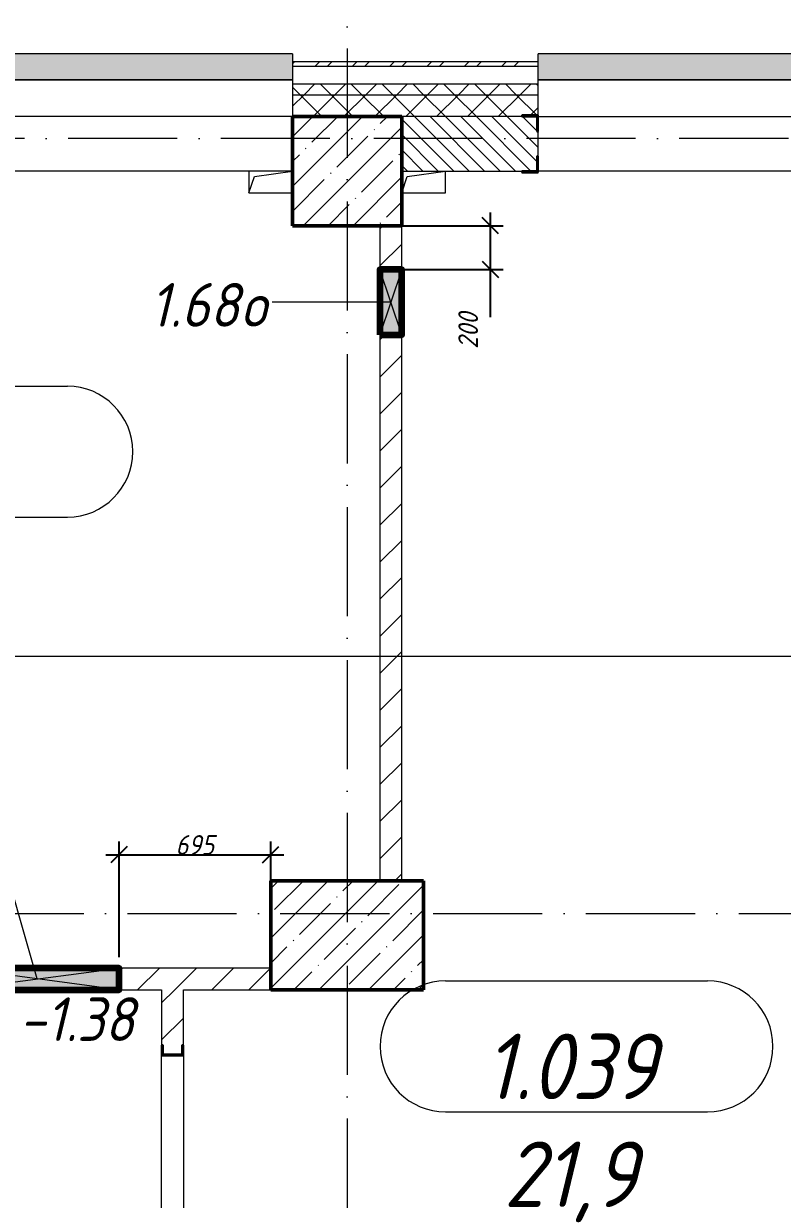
# Model space of a CAD drawing. Header units: millimetres. Extents: x -356862 to 418287, y 0 to 839748.
# Drawn here: x -94848 to -91371, y 539737 to 545123 of the extents above; entities that cross this region are included whole.
import ezdxf

# ---------------------------------------------------------------- set-up
doc = ezdxf.new("R2010")
doc.units = ezdxf.units.MM
doc.linetypes.add('50_200_ШТРИХ_1Т_ш5_п1_п1_', pattern=[700, 500, -100, 0, -100])
for name, color, linetype, lineweight in [('9.7) Заделка 956 шт', 6, 'Continuous', 158), ('A-____-____-DIMS', 7, 'Continuous', 9), ('A-DETL-GENF-OTLN', 7, 'Continuous', 9), ('A-GENM-____-IDEN', 7, 'Continuous', 9), ('A-GENM-____-MCUT', 7, 'Continuous', 25), ('A-GENM-____-OTLN', 7, 'Continuous', 9), ('A-GENM-____-OTLN-1', 7, 'Continuous', 25), ('A-GLAZ-____-IDEN', 7, 'Continuous', 9), ('A-GLAZ-____-OTLN', 7, 'Continuous', 9), ('A-WALL-____-MCUT', 7, 'Continuous', 13), ('A-WALL-____-MCUT-1', 7, 'Continuous', 9), ('A-WALL-____-OTLN', 7, 'Continuous', 9), ('A-WALL-____-PATT-1', 7, 'Continuous', 9), ('A-WALL-FNSH-MCUT-1', 7, 'Continuous', 9), ('I-WALL-____-OTLN', 7, 'Continuous', 9), ('S-COLS-____-MCUT', 7, 'Continuous', 50), ('S-COLS-____-OTLN', 7, 'Continuous', 9), ('S-GRID-____-OTLN-1', 7, '50_200_ШТРИХ_1Т_ш5_п1_п1_', 9)]:
    doc.layers.add(name, color=color, linetype=linetype, lineweight=lineweight)
for name, color, linetype, lineweight, true_color in [('A-AREA-IDEN-1', 7, 'Continuous', 9, 0x000000), ('A-GLAZ-____-OTLN-1', 7, 'Continuous', 9, 0xc0c0c0), ('G-____-____-SYMB-1', 9, 'Continuous', 9, 0x808080)]:
    doc.layers.add(name, color=color, linetype=linetype, lineweight=lineweight, true_color=true_color)
doc.styles.add('ISOCPEUR_I', font='isocpeui.ttf', dxfattribs={"width": 0.9, "height": 2.5})
doc.styles.add('ISOCPEUR_I_11', font='isocpeui.ttf', dxfattribs={"width": 0.9, "height": 200})
doc.styles.add('ISOCPEUR_I_7', font='isocpeui.ttf', dxfattribs={"width": 0.9, "height": 90})
doc.dimstyles.new('ISO-1_8_0_9К_СРЕДНИЙ_Кладочные_1', dxfattribs={"dimscale": 304.8, "dimtxt": 89.638306, "dimasz": 0.246063, "dimexe": 0.19685, "dimexo": 0, "dimgap": 0, "dimtad": 1, "dimdec": 3, "dimrnd": 0.001, "dimdsep": 46, "dimtxsty": 'ISOCPEUR_I_7', "dimblk1": 'OBLIQUE', "dimblk2": 'OBLIQUE', "dimsah": 1, "dimcen": 0.09, "dimdle": 0.19685, "dimazin": 0, "dimtfac": 1, "dimtdec": 4, "dimtix": 1, "dimtmove": 0, "dimatfit": 3, "dimfxl": 1, "dimtvp": 1, "dimtolj": 1, "dimtzin": 0, "dimarcsym": 2})
doc.dimstyles.new('ISO-1_8_0_9К_СРЕДНИЙ_Кладочные_2', dxfattribs={"dimscale": 304.8, "dimtxt": 89.638306, "dimasz": 0.246063, "dimexe": 0.19685, "dimexo": 0, "dimgap": 0, "dimtad": 1, "dimdec": 3, "dimrnd": 0.001, "dimdsep": 46, "dimtxsty": 'ISOCPEUR_I_7', "dimblk1": 'OBLIQUE', "dimblk2": 'OBLIQUE', "dimsah": 1, "dimcen": 0.09, "dimdle": 0.19685, "dimazin": 0, "dimtfac": 1, "dimtdec": 4, "dimtix": 1, "dimtmove": 1, "dimatfit": 3, "dimfxl": 1, "dimtvp": 1, "dimtolj": 1, "dimtzin": 0, "dimarcsym": 2})
pattern_1 = [(45, (-176515.07, 459015.94), (-84.85281, 84.85281), [])]
pattern_2 = [(45, (-176515.07, 459015.94), (-70.71068, 70.71068), []), (135, (-176515.07, 459015.94), (-70.71068, -70.71068), [])]

# ---------------------------------------------------------------- blocks, each defined once
blk = doc.blocks.new('BSC_Колонна _Прямоугольная - 500х500-V45-АР1_План отверстий 1 этажа в осях 1-64_Ю-ЯЯ')
at = {"layer": 'S-COLS-____-OTLN'}
h = blk.add_hatch(dxfattribs=at)
h.set_pattern_fill('FP_52', color=256, style=0, pattern_type=2)
h.set_pattern_definition([(45, (-83150, -85431.04), (-114.04925, 114.04925), []), (45, (-83035.95, -85431.04), (-114.04925, 114.04925), [201.613, -40.323, 3.353, -36.97])])
h.paths.add_polyline_path([(-250, -250), (250, -250), (250, 250), (-250, 250)], flags=0)
at = {"layer": 'S-COLS-____-MCUT'}
for p, q in [((250, 250), (-250, 250)), ((-250, 250), (-250, -250)), ((250, -250), (250, 250)), ((-250, -250), (250, -250))]:
    blk.add_line(p, q, dxfattribs=at)
blk = doc.blocks.new('BSC_Колонна _Прямоугольная - 500х700-V164-АР1_План отверстий 1 этажа в осях 1-64_Ю-ЯЯ')
at = {"layer": 'S-COLS-____-OTLN'}
h = blk.add_hatch(dxfattribs=at)
h.set_pattern_fill('FP_176', color=256, style=0, pattern_type=2)
h.set_pattern_definition([(315, (-81931.04, 83150), (114.04925, 114.04925), []), (315, (-81931.04, 83035.95), (114.04925, 114.04925), [201.613, -40.323, 3.353, -36.97])])
h.paths.add_polyline_path([(-250, -350), (250, -350), (250, 350), (-250, 350)], flags=0)
at = {"layer": 'S-COLS-____-MCUT'}
for p, q in [((250, 350), (-250, 350)), ((-250, 350), (-250, -350)), ((250, -350), (250, 350)), ((-250, -350), (250, -350))]:
    blk.add_line(p, q, dxfattribs=at)
blk = doc.blocks.new('Фахверк_СКБ_Уголок - 250_2700-27497298-АР1_План отверстий 1 этажа в осях 1-64_Ю-ЯЯ')
at = {"layer": 'A-GENM-____-MCUT'}
for p, q in [((200, 181), (125, 181)), ((125, 181), (125, 106)), ((131, 106), (131, 175)), ((131, 175), (200, 175)), ((200, 175), (200, 181)), ((125, 106), (131, 106)), ((131, -6), (125, -6)), ((125, -6), (125, -81)), ((131, -75), (131, -6)), ((125, -81), (200, -81)), ((200, -75), (131, -75)), ((200, -81), (200, -75))]:
    blk.add_line(p, q, dxfattribs=at)
blk = doc.blocks.new('154_Стойка_СКБ_Швеллер - СМ-2230_100-28215779-АР1_План отверстий 1 этажа в осях 1-64_Ю-ЯЯ')
at = {"layer": 'A-GENM-____-MCUT'}
for p, q in [((171, 50), (125, 50)), ((125, 50), (125, -50)), ((129.5, 42.4), (171, 42.4)), ((129.5, -42.4), (129.5, 42.4)), ((171, 42.4), (171, 50)), ((125, -50), (171, -50)), ((171, -42.4), (129.5, -42.4)), ((171, -50), (171, -42.4))]:
    blk.add_line(p, q, dxfattribs=at)
blk = doc.blocks.new('AR_Отверстие прямоугольное _в плите_ - AR_Отверстие прямоугольное _в плите_-V203-АР1_План отверстий 1 этажа в осях 1-64_Ю-ЯЯ')
at = {"layer": 'A-GENM-____-OTLN'}
for p, q in [((-100, -50), (-75, 25)), ((-75, 25), (100, 50)), ((100, -50), (100, 50)), ((-100, -50), (100, -50))]:
    blk.add_line(p, q, dxfattribs=at)
blk = doc.blocks.new('AR_Отверстие прямоугольное _в плите_ - AR_Отверстие прямоугольное _в плите_-30511731-АР1_План отверстий 1 этажа в осях 1-64_Ю-ЯЯ')
at = {"layer": 'A-GENM-____-OTLN'}
for p, q in [((-100, 50), (-100, -50)), ((-100, -50), (-75, 25)), ((-75, 25), (100, 50)), ((-100, -50), (100, -50))]:
    blk.add_line(p, q, dxfattribs=at)
blk = doc.blocks.new('Отлив_СКБ - Отлив витража_120_НВФ-31885689-АР1_План отверстий 1 этажа в осях 1-64_Ю-ЯЯ')
at = {"layer": 'A-GLAZ-____-OTLN-1'}
for points in [[(1800, 2), (1800, 120), (0, 120), (0, 2), (749.6, 2)], [(1800, 0), (1800, 2), (0, 2), (0, 0), (749.6, 0)]]:
    blk.add_hatch(color=256, dxfattribs=at).paths.add_polyline_path(points, flags=0)
at = {"layer": 'A-GLAZ-____-OTLN'}
for p, q in [((0, 83), (0, 120)), ((1800, 120), (0, 120)), ((1800, 120), (1800, 83)), ((0, 2), (1800, 2)), ((1800, 0), (0, 0))]:
    blk.add_line(p, q, dxfattribs=at)
blk = doc.blocks.new('AR_Отверстие прямоугольное _в стене_ - AR_Отверстие прямоугольное _в стене__ОВ-36708749-АР1_План отверстий 1 этажа в осях 1-64_Ю-ЯЯ')
at = {"layer": 'A-GLAZ-____-OTLN'}
blk.add_hatch(color=256, dxfattribs=at).paths.add_polyline_path([(-375, 50), (-375, -50), (375, -50), (375, 50)], flags=0)
at = {"layer": 'A-DETL-GENF-OTLN'}
for p, q in [((-375, -50), (-375, 50)), ((-375, 50), (375, 50)), ((375, 50), (-375, -50)), ((-375, 50), (375, -50)), ((375, 50), (-375, 50)), ((-375, 50), (-375, -50)), ((375, 50), (375, -50)), ((375, -50), (375, 50)), ((375, -50), (-375, -50)), ((-375, -50), (375, -50))]:
    blk.add_line(p, q, dxfattribs=at)
blk = doc.blocks.new('AR_Отверстие прямоугольное _в стене__БезПР - AR_Отверстие прямоугольное _в стене__БезПР-36429075-АР1_План отверстий 1 этажа в осях 1-64_Ю-ЯЯ')
at = {"layer": 'A-GLAZ-____-OTLN'}
blk.add_hatch(color=256, dxfattribs=at).paths.add_polyline_path([(150, 50), (-150, 50), (-150, -50), (150, -50)], flags=0)
at = {"layer": 'A-DETL-GENF-OTLN'}
for p, q in [((-150, -50), (-150, 50)), ((-150, 50), (150, 50)), ((150, 50), (-150, -50)), ((-150, 50), (150, -50)), ((150, 50), (-150, 50)), ((-150, 50), (-150, -50)), ((150, 50), (150, -50)), ((150, -50), (150, 50)), ((150, -50), (-150, -50)), ((-150, -50), (150, -50))]:
    blk.add_line(p, q, dxfattribs=at)
at = {"layer": 'A-GLAZ-____-OTLN'}
blk.add_line((150, 50), (-150, 50), dxfattribs=at)
blk = doc.blocks.new('_Oblique')
at = {"color": 0, "linetype": 'ByBlock', "lineweight": -2}
blk.add_line((-0.5, -0.5), (0.5, 0.5), dxfattribs=at)
blk = doc.blocks.new('*D13610')
at = {"layer": 'A-____-____-DIMS', "color": 0, "lineweight": -2, "transparency": 16777216}
for p, q in [((-94410.1, 540847), (-94410.1, 541375.8)), ((-93715.1, 541197), (-93715.1, 541375.8)), ((-94470.1, 541315.8), (-93655.1, 541315.8))]:
    blk.add_line(p, q, dxfattribs=at)
at = {"layer": 'Defpoints', "color": 0, "transparency": 16777216}
for p in [(-93715.1, 541315.8), (-93715.1, 541197), (-94410.1, 540847)]:
    blk.add_point(p, dxfattribs=at)
at = {"layer": 'A-____-____-DIMS', "color": 0, "lineweight": -2, "transparency": 16777216, "xscale": 75, "yscale": 75, "zscale": 75, "rotation": 180}
blk.add_blockref('_Oblique', (-94410.1, 541315.8), dxfattribs=at)
at = {"layer": 'A-____-____-DIMS', "color": 0, "lineweight": -2, "transparency": 16777216, "xscale": 75, "yscale": 75, "zscale": 75}
blk.add_blockref('_Oblique', (-93715.1, 541315.8), dxfattribs=at)
at = {"layer": 'A-____-____-DIMS', "color": 0, "transparency": 16777216, "insert": (-94062.6, 541360.8), "char_height": 90, "width": 409.578, "attachment_point": 5, "style": 'ISOCPEUR_I_7'}
blk.add_mtext('\\A1;695', dxfattribs=at)
blk = doc.blocks.new('*D13657')
at = {"layer": 'A-____-____-DIMS', "color": 0, "lineweight": -2, "transparency": 16777216}
for p, q in [((-92709.7, 544256.6), (-92709.7, 543996.6)), ((-93115.1, 544196.6), (-92649.7, 544196.6)), ((-93115.1, 543996.6), (-92649.7, 543996.6)), ((-92709.7, 543996.6), (-92709.7, 543777.2))]:
    blk.add_line(p, q, dxfattribs=at)
at = {"layer": 'Defpoints', "color": 0, "transparency": 16777216}
for p in [(-93115.1, 544196.6), (-93115.1, 543996.6), (-92709.7, 543996.6)]:
    blk.add_point(p, dxfattribs=at)
at = {"layer": 'A-____-____-DIMS', "color": 0, "lineweight": -2, "transparency": 16777216, "xscale": 75, "yscale": 75, "zscale": 75}
for p, rotation in [((-92709.7, 544196.6), 90), ((-92709.7, 543996.6), 270)]:
    blk.add_blockref('_Oblique', p, dxfattribs=dict(at, rotation=rotation))
at = {"layer": 'A-____-____-DIMS', "color": 0, "transparency": 16777216, "insert": (-92855.8, 543632.5), "char_height": 90, "width": 409.578, "attachment_point": 1, "rotation": 90, "line_spacing_factor": 1.149209, "style": 'ISOCPEUR_I_7'}
blk.add_mtext('\\A1;200', dxfattribs=at)
blk = doc.blocks.new('AAR_СКБ_Марка_помещения_1_5 ммп - Номер _ Площадь-27962135-АИ_План этажа_Стены_1')
at = {"layer": 'A-AREA-IDEN-1'}
for p, q in [((-2.987, 3), (3.013, 3)), ((-2.987, 0), (3.013, 0))]:
    blk.add_line(p, q, dxfattribs=at)
for centre, start, end in [((-2.987, 1.5), 90, 270), ((3.013, 1.5), 270, 90)]:
    blk.add_arc(centre, 1.5, start, end, dxfattribs=at)

msp = doc.modelspace()

# ---------------------------------------------------------------- hatches: boundary and pattern name
at = {"layer": 'A-WALL-____-PATT-1'}
h = msp.add_hatch(dxfattribs=at)
h.set_pattern_fill('FP_3', color=256, style=0, pattern_type=2)
h.set_pattern_definition([(45, (-176515.07, 459015.94), (-85.53659, 85.53659), []), (45, (-176458.04, 459015.94), (-85.53659, 85.53659), [])])
h.paths.add_polyline_path([(-88155.4428, 544926.983), (-87505.0675, 544926.983), (-87505.0675, 544946.983), (-90690.0675, 544946.983), (-90690.0675, 544926.983), (-89039.1932, 544926.983)], flags=0)
h.paths.add_polyline_path([(-93615.0675, 544926.983), (-92490.0675, 544926.983), (-92490.0675, 544946.983), (-93615.0675, 544946.983)], flags=0)
h.paths.add_polyline_path([(-95415.0675, 544926.983), (-95415.0675, 544946.983), (-99465.0675, 544946.983), (-99465.0675, 544926.983), (-96992.9462, 544926.983)], flags=0)
h.paths.add_polyline_path([(-101411.6978, 544926.983), (-101265.0675, 544926.983), (-101265.0675, 544946.983), (-101780.0675, 544946.983), (-101780.0675, 544926.983)], flags=0)
h = msp.add_hatch(dxfattribs=at)
h.set_pattern_fill('FP_1', color=256, style=0, pattern_type=2)
h.set_pattern_definition(pattern_2)
h.paths.add_polyline_path([(-88155.4428, 544796.983), (-87505.0675, 544796.983), (-87505.0675, 544846.983), (-90690.0675, 544846.983), (-90690.0675, 544796.983), (-89039.1932, 544796.983)], flags=0)
h.paths.add_polyline_path([(-93615.0675, 544796.983), (-92490.0675, 544796.983), (-92490.0675, 544846.983), (-93615.0675, 544846.983)], flags=0)
h.paths.add_polyline_path([(-95415.0675, 544796.983), (-95415.0675, 544846.983), (-99465.0675, 544846.983), (-99465.0675, 544796.983), (-96992.9462, 544796.983)], flags=0)
h.paths.add_polyline_path([(-101780.0675, 544796.983), (-101265.0675, 544796.983), (-101265.0675, 544846.983), (-101780.0675, 544846.983)], flags=0)
h = msp.add_hatch(dxfattribs=at)
h.set_pattern_fill('FP_1', color=256, style=0, pattern_type=2)
h.set_pattern_definition(pattern_2)
h.paths.add_polyline_path([(-87505.0675, 544696.983), (-87505.0675, 544796.983), (-90690.0675, 544796.983), (-90690.0675, 544702.983), (-90615.0675, 544702.983), (-90615.0675, 544696.983), (-87765.0675, 544696.983)], flags=0)
h.paths.add_polyline_path([(-93115.0675, 544696.983), (-92565.0675, 544696.983), (-92565.0675, 544702.983), (-92490.0675, 544702.983), (-92490.0675, 544796.983), (-93615.0675, 544796.983), (-93615.0675, 544696.983), (-93457.9448, 544696.983)], flags=0)
h.paths.add_polyline_path([(-95490.0675, 544696.983), (-95490.0675, 544702.983), (-95415.0675, 544702.983), (-95415.0675, 544796.983), (-99465.0675, 544796.983), (-99465.0675, 544702.983), (-99390.0675, 544702.983), (-99390.0675, 544696.983), (-96992.9462, 544696.983)], flags=0)
h.paths.add_polyline_path([(-101411.6978, 544696.983), (-101265.0675, 544696.983), (-101265.0675, 544796.983), (-101780.0675, 544796.983), (-101780.0675, 544696.983), (-101765.0675, 544696.983)], flags=0)
h = msp.add_hatch(dxfattribs=at)
h.set_pattern_fill('FP_6', color=256, style=0, pattern_type=2)
h.set_pattern_definition([(135, (-176515.067, 459015.94), (-35.35534, -35.35534), [])])
h.paths.add_polyline_path([(-90615.0675, 544446.983), (-87765.0675, 544446.983), (-87765.0675, 544696.983), (-90684.0675, 544696.983), (-90684.0675, 544627.983), (-90690.0675, 544627.983), (-90690.0675, 544515.983), (-90684.0675, 544515.983), (-90684.0675, 544446.983)], flags=0)
h.paths.add_polyline_path([(-93115.0675, 544446.983), (-92496.0675, 544446.983), (-92496.0675, 544515.983), (-92490.0675, 544515.983), (-92490.0675, 544627.983), (-92496.0675, 544627.983), (-92496.0675, 544696.983), (-93115.0675, 544696.983), (-93115.0675, 544515.983)], flags=0)
h = msp.add_hatch(dxfattribs=at)
h.set_pattern_fill('FP_4', color=256, style=0, pattern_type=2)
h.set_pattern_definition(pattern_1)
h.paths.add_polyline_path([(-93215.0675, 541196.983), (-93115.0675, 541196.983), (-93115.0675, 543696.6355), (-93215.0675, 543696.6355), (-93215.0675, 542071.5607)], flags=0)
h.paths.add_polyline_path([(-93215.0675, 543996.6355), (-93115.0675, 543996.6355), (-93115.0675, 544196.6355), (-93215.0675, 544196.6355)], flags=0)
h = msp.add_hatch(dxfattribs=at)
h.set_pattern_fill('FP_4', color=256, style=0, pattern_type=2)
h.set_pattern_definition(pattern_1)
h.paths.add_polyline_path([(-93715.0675, 540696.983), (-93715.0675, 540796.983), (-94410.0675, 540796.983), (-94410.0675, 540696.983), (-94115.0675, 540696.983)], flags=0)
h.paths.add_polyline_path([(-97465.0675, 540696.983), (-97011.0675, 540696.983), (-97011.0675, 540704.583), (-96969.5675, 540704.583), (-96969.5675, 540789.383), (-97011.0675, 540789.383), (-97011.0675, 540796.983), (-97465.0675, 540796.983), (-97465.0675, 540704.583)], flags=0)
h.paths.add_polyline_path([(-98315.0675, 540696.983), (-98215.0675, 540696.983), (-98215.0675, 540796.983), (-98315.0675, 540796.983)], flags=0)
h.paths.add_polyline_path([(-95160.0675, 540696.983), (-95160.0675, 540796.983), (-95769.0675, 540796.983), (-95769.0675, 540789.383), (-95810.5675, 540789.383), (-95810.5675, 540704.583), (-95769.0675, 540704.583), (-95769.0675, 540696.983), (-95225.4455, 540696.983)], flags=0)
h = msp.add_hatch(dxfattribs=at)
h.set_pattern_fill('FP_4', color=256, style=0, pattern_type=2)
h.set_pattern_definition(pattern_1)
h.paths.add_polyline_path([(-94215.0675, 538876.983), (-94115.0675, 538876.983), (-94115.0675, 539076.983), (-94215.0675, 539076.983)], flags=0)
h.paths.add_polyline_path([(-94122.6675, 540401.483), (-94122.6675, 540442.983), (-94115.0675, 540442.983), (-94115.0675, 540696.983), (-94215.0675, 540696.983), (-94215.0675, 540442.983), (-94207.4675, 540442.983), (-94207.4675, 540401.483)], flags=0)

# ---------------------------------------------------------------- linework, layer by layer
at = {"layer": '9.7) Заделка 956 шт'}
for points in [[(-93215.0675, 543696.6355), (-93115.0675, 543696.6355), (-93115.0675, 543996.6355), (-93215.0675, 543996.6355)], [(-95160.0675, 540696.983), (-94410.0675, 540696.983), (-94410.0675, 540796.983), (-95160.0675, 540796.983)]]:
    msp.add_lwpolyline(points, close=True, dxfattribs=at)
at = {"layer": 'A-GLAZ-____-IDEN'}
for p, q in [((-93165.0675, 543846.6355), (-93709.2816, 543846.6355)), ((-94785.0675, 540746.983), (-94994.8866, 541478.882))]:
    msp.add_line(p, q, dxfattribs=at)
at = {"layer": 'A-WALL-____-MCUT'}
for p, q in [((-93615.0675, 544926.983), (-92490.0675, 544926.983)), ((-93615.0675, 544926.983), (-93615.0675, 544696.983)), ((-92490.0675, 544702.983), (-92490.0675, 544926.983)), ((-92490.0675, 544515.983), (-92490.0675, 544627.983)), ((-93115.0675, 544446.983), (-92565.0675, 544446.983))]:
    msp.add_line(p, q, dxfattribs=at)
at = {"layer": 'A-WALL-____-MCUT-1'}
for p, q in [((-93615.0675, 544846.983), (-92490.0675, 544846.983)), ((-93615.0675, 544796.983), (-92490.0675, 544796.983)), ((-92565.0675, 544696.983), (-93115.0675, 544696.983))]:
    msp.add_line(p, q, dxfattribs=at)
at = {"layer": 'A-WALL-____-OTLN'}
for p, q in [((-93615.0675, 544696.983), (-95415.0675, 544696.983)), ((-93615.0675, 544696.983), (-93615.0675, 544696.983)), ((-92490.0675, 544696.983), (-90690.0675, 544696.983)), ((-93615.0675, 544446.983), (-95415.0675, 544446.983)), ((-90690.0675, 544446.983), (-92490.0675, 544446.983))]:
    msp.add_line(p, q, dxfattribs=at)
at = {"layer": 'A-WALL-FNSH-MCUT-1'}
for p, q in [((-92490.0675, 544946.983), (-93615.0675, 544946.983)), ((-93615.0675, 544946.983), (-93615.0675, 544926.983)), ((-92490.0675, 544926.983), (-92490.0675, 544946.983)), ((-93215.0675, 544196.6355), (-93215.0675, 543996.6355)), ((-93115.0675, 544196.6355), (-93215.0675, 544196.6355)), ((-93115.0675, 543996.6355), (-93115.0675, 544196.6355)), ((-93215.0675, 543696.6355), (-93215.0675, 541196.983)), ((-93115.0675, 541196.983), (-93115.0675, 543696.6355)), ((-93715.0675, 540796.983), (-94410.0675, 540796.983)), ((-94410.0675, 540696.983), (-94215.0675, 540696.983)), ((-94215.0675, 540696.983), (-94215.0675, 540442.983)), ((-94115.0675, 540696.983), (-93715.0675, 540696.983)), ((-94115.0675, 540442.983), (-94115.0675, 540696.983))]:
    msp.add_line(p, q, dxfattribs=at)
at = {"layer": 'G-____-____-SYMB-1'}
msp.add_line((-181429.6697, 542224.9935), (-72002.7137, 542224.9935), dxfattribs=at)
at = {"layer": 'I-WALL-____-OTLN'}
for p, q in [((-94215.0675, 539576.983), (-94215.0675, 540396.983)), ((-94115.0675, 540396.983), (-94115.0675, 539576.983))]:
    msp.add_line(p, q, dxfattribs=at)
at = {"layer": 'S-GRID-____-OTLN-1'}
for p, q in [((-93365.0675, 549908.7924), (-93365.0675, 498597.5699)), ((-72440.6609, 544596.983), (-181183.8377, 544596.983)), ((-181183.8377, 541046.983), (-72440.6609, 541046.983))]:
    msp.add_line(p, q, dxfattribs=at)

# ---------------------------------------------------------------- block references
at = {"layer": 'A-AREA-IDEN-1', "xscale": 199.9999999999999, "yscale": 199.9999999999999, "zscale": 199.9999999999999}
for p in [(-95249.4526, 542861.9316), (-92316.8754, 540138.1021)]:
    msp.add_blockref('AAR_СКБ_Марка_помещения_1_5 ммп - Номер _ Площадь-27962135-АИ_План этажа_Стены_1', p, dxfattribs=at)
at = {"layer": 'A-GENM-____-OTLN'}
for name, p in [('AR_Отверстие прямоугольное _в плите_ - AR_Отверстие прямоугольное _в плите_-30511731-АР1_План отверстий 1 этажа в осях 1-64_Ю-ЯЯ', (-93715.0675, 544396.983)), ('AR_Отверстие прямоугольное _в плите_ - AR_Отверстие прямоугольное _в плите_-V203-АР1_План отверстий 1 этажа в осях 1-64_Ю-ЯЯ', (-93015.0675, 544396.983))]:
    msp.add_blockref(name, p, dxfattribs=at)
at = {"layer": 'A-GENM-____-OTLN-1'}
for name, p, rotation in [('Фахверк_СКБ_Уголок - 250_2700-27497298-АР1_План отверстий 1 этажа в осях 1-64_Ю-ЯЯ', (-92365.0675, 544621.983), 180), ('154_Стойка_СКБ_Швеллер - СМ-2230_100-28215779-АР1_План отверстий 1 этажа в осях 1-64_Ю-ЯЯ', (-94165.0675, 540271.983), 90)]:
    msp.add_blockref(name, p, dxfattribs=dict(at, rotation=rotation))
at = {"layer": 'A-GLAZ-____-OTLN'}
for p in [(-95415.0675, 544863.983), (-92490.0675, 544863.983)]:
    msp.add_blockref('Отлив_СКБ - Отлив витража_120_НВФ-31885689-АР1_План отверстий 1 этажа в осях 1-64_Ю-ЯЯ', p, dxfattribs=at)
for name, p, rotation in [('AR_Отверстие прямоугольное _в стене__БезПР - AR_Отверстие прямоугольное _в стене__БезПР-36429075-АР1_План отверстий 1 этажа в осях 1-64_Ю-ЯЯ', (-93165.0675, 543846.6355), 269.9999999999999), ('AR_Отверстие прямоугольное _в стене_ - AR_Отверстие прямоугольное _в стене__ОВ-36708749-АР1_План отверстий 1 этажа в осях 1-64_Ю-ЯЯ', (-94785.0675, 540746.983), 180)]:
    msp.add_blockref(name, p, dxfattribs=dict(at, rotation=rotation))
at = {"layer": 'S-COLS-____-OTLN'}
msp.add_blockref('BSC_Колонна _Прямоугольная - 500х500-V45-АР1_План отверстий 1 этажа в осях 1-64_Ю-ЯЯ', (-93365.0675, 544446.983), dxfattribs=at)
at = {"layer": 'S-COLS-____-OTLN', "rotation": 89.9999999999999}
msp.add_blockref('BSC_Колонна _Прямоугольная - 500х700-V164-АР1_План отверстий 1 этажа в осях 1-64_Ю-ЯЯ', (-93365.0675, 540946.983), dxfattribs=at)

# ---------------------------------------------------------------- texts
at = {"layer": 'A-AREA-IDEN-1', "char_height": 300, "attachment_point": 8, "line_spacing_factor": 1.139951, "style": 'ISOCPEUR_I'}
for s, insert, width in [('\\pxqc,t8.46667,16.93333,25.4,33.86667,42.33333,50.8,59.26667,67.73333,76.2,84.66667,93.13333,101.6,110.06667,118.53333,127,135.46667,143.93333,152.4,160.86667,169.33333,177.8,186.26667,194.73333,203.2,211.66667,220.13333,228.6,237.06667,245.53333,254,262.46667,270.93333;{1.039}', (-92342.3045, 540196.432), 900), ('\\pxqc,t8.46667,16.93333,25.4,33.86667,42.33333,50.8,59.26667,67.73333,76.2,84.66667,93.13333,101.6,110.06667,118.53333,127,135.46667,143.93333,152.4,160.86667,169.33333,177.8,186.26667,194.73333,203.2,211.66667,220.13333,228.6,237.06667,245.53333,254,262.46667,270.93333;{21,9}', (-92342.3045, 539632.484), 702)]:
    msp.add_mtext(s, dxfattribs=dict(at, insert=insert, width=width))
at = {"layer": 'A-GENM-____-IDEN', "insert": (-94868.4691, 540662.6692), "char_height": 200, "width": 663.79725, "attachment_point": 1, "style": 'ISOCPEUR_I_11'}
msp.add_mtext('-1.38', dxfattribs=at)
at = {"layer": 'A-GLAZ-____-IDEN', "char_height": 200, "attachment_point": 1, "style": 'ISOCPEUR_I_11'}
for s, insert, width in [('1.68', (-94268.7332, 543934.2501), 505.063125), ('\\fISOCPEUR|b0|i1|c204|p34|;\\W.9;о', (-93852.0145, 543934.2501), 158.734125)]:
    msp.add_mtext(s, dxfattribs=dict(at, insert=insert, width=width))

# ---------------------------------------------------------------- dimensions: what is measured, and where the dimension line sits
at = {"layer": 'A-____-____-DIMS'}
dim = msp.add_linear_dim(base=(-92709.734, 543996.6355), p1=(-93115.0675, 544196.6355), p2=(-93115.0675, 543996.6355), angle=90, dimstyle='ISO-1_8_0_9К_СРЕДНИЙ_Кладочные_1', override={"dimpost": '<>', "dimfxl": 200}, dxfattribs=at)
dim.commit()
dim.dimension.update_dxf_attribs({"geometry": '*D13657', "text_midpoint": (-92795.7658, 543777.2471), "dimtype": 160, "text_rotation": 90})
dim = msp.add_linear_dim(base=(-93715.0675, 541315.801), p1=(-94410.0675, 540846.983), p2=(-93715.0675, 541196.983), dimstyle='ISO-1_8_0_9К_СРЕДНИЙ_Кладочные_2', override={"dimpost": '<>', "dimfxl": 778.154869}, dxfattribs=at)
dim.commit()
dim.dimension.update_dxf_attribs({"geometry": '*D13610', "text_midpoint": (-94062.5675, 541360.801)})

doc.saveas('drawing.dxf')
